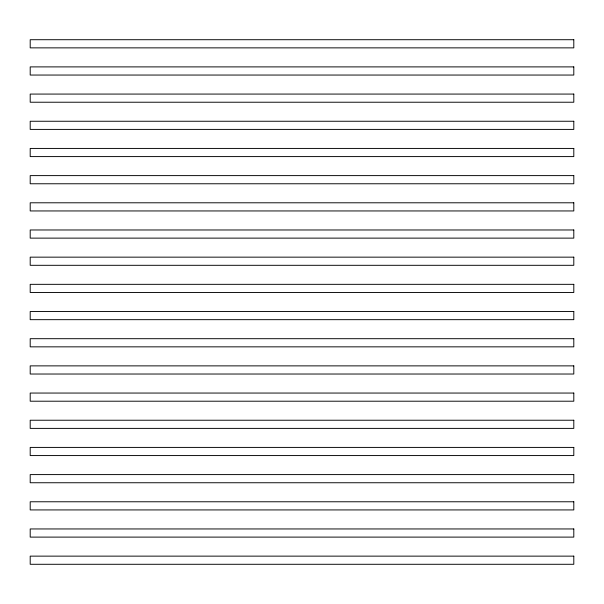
<?xml version="1.0" encoding="UTF-8"?>
<svg xmlns="http://www.w3.org/2000/svg" width="604" height="604" viewBox="0 0 604 604"><rect width="100%" height="100%" fill="white"/><g stroke="black" fill="none" stroke-linecap="round" stroke-linejoin="round"><path stroke-width="0.91" d="M573.8 39.713L30.2 39.713L30.2 47.867L573.8 47.867L573.8 39.713M573.8 66.893L30.2 66.893L30.2 75.047L573.8 75.047L573.8 66.893M573.8 94.073L30.2 94.073L30.2 102.227L573.8 102.227L573.8 94.073M573.8 121.253L30.2 121.253L30.2 129.407L573.8 129.407L573.8 121.253M573.8 148.433L30.2 148.433L30.2 156.587L573.8 156.587L573.8 148.433M573.8 175.613L30.2 175.613L30.2 183.767L573.8 183.767L573.8 175.613M573.8 202.793L30.2 202.793L30.2 210.947L573.8 210.947L573.8 202.793M573.8 229.973L30.2 229.973L30.2 238.127L573.8 238.127L573.8 229.973M573.8 257.153L30.2 257.153L30.2 265.307L573.8 265.307L573.8 257.153M573.8 284.333L30.2 284.333L30.2 292.487L573.8 292.487L573.8 284.333M573.8 311.513L30.2 311.513L30.2 319.667L573.8 319.667L573.8 311.513M573.8 338.693L30.2 338.693L30.2 346.847L573.8 346.847L573.8 338.693M573.8 365.873L30.2 365.873L30.2 374.027L573.8 374.027L573.8 365.873M573.8 393.053L30.2 393.053L30.2 401.207L573.8 401.207L573.8 393.053M573.8 420.233L30.2 420.233L30.2 428.387L573.8 428.387L573.8 420.233M573.8 447.413L30.2 447.413L30.2 455.567L573.8 455.567L573.8 447.413M573.8 474.593L30.2 474.593L30.2 482.747L573.8 482.747L573.8 474.593M573.8 501.773L30.2 501.773L30.2 509.927L573.8 509.927L573.8 501.773M573.8 528.953L30.2 528.953L30.2 537.107L573.8 537.107L573.8 528.953M573.8 556.133L30.2 556.133L30.2 564.287L573.8 564.287L573.8 556.133"/></g></svg>
